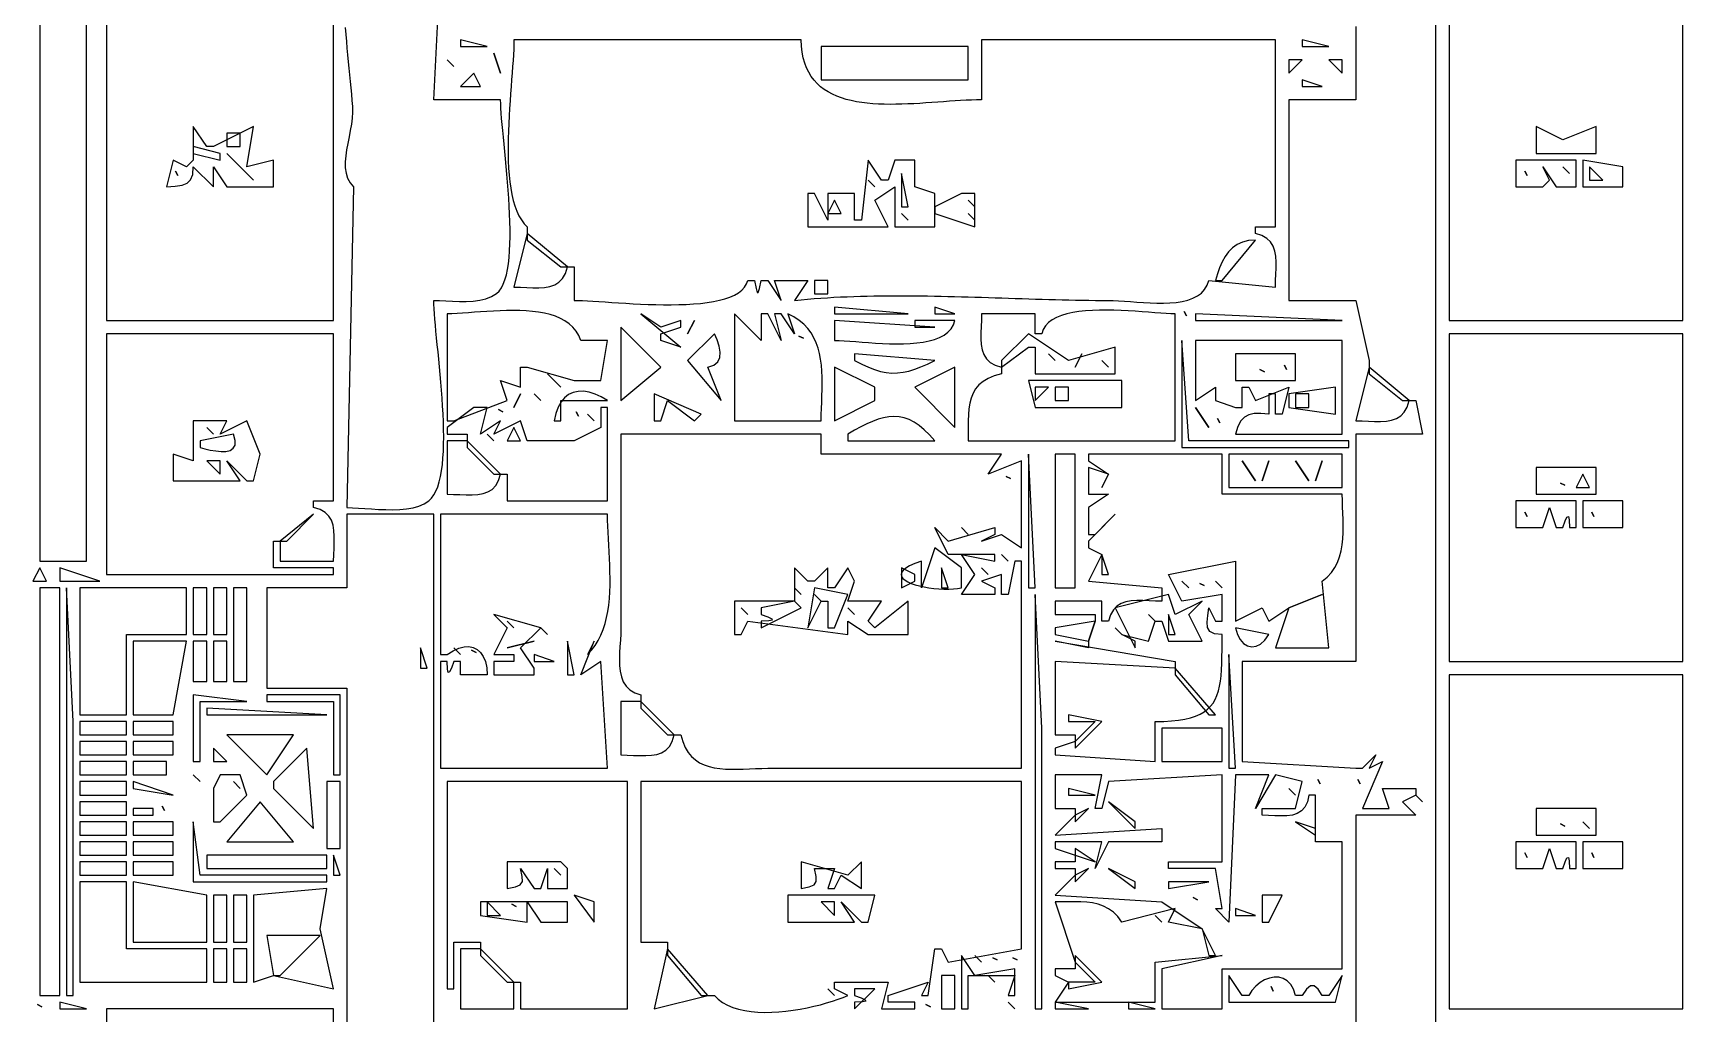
# Model space of a CAD drawing. Extents: x 0 to 792, y 0 to 1224.
# Drawn here: x 292 to 539, y 436.2 to 583 of the extents above; entities that cross this region are included whole.
import ezdxf

# ---------------------------------------------------------------- set-up
doc = ezdxf.new("R2010")
doc.units = 0
doc.layers.add('C30', color=30, linetype='CONTINUOUS')
doc.layers.add('C7', color=7, linetype='CONTINUOUS')

msp = doc.modelspace()

# ---------------------------------------------------------------- linework, layer by layer
at = {"layer": 'C30'}
for points in [[(445, 438), (445, 437), (450, 437), (445, 438)], [(456, 438), (456, 437), (460, 437), (456, 438)]]:
    msp.add_lwpolyline(points, dxfattribs=at)
at = {"layer": 'C7'}
for points in [[(293, 730), (293, 504), (300, 504), (300, 730), (293, 730)], [(502, 275), (502, 665)], [(338.735, 583.8055), (338.821, 582.7735), (338.9104, 581.7474), (339.0023, 580.7281), (339.0962, 579.7165), (339.1912, 578.7134), (339.2867, 577.7197), (339.3819, 576.7361), (339.4762, 575.7635), (339.5688, 574.8028), (339.659, 573.8547), (339.7461, 572.9201), (339.8294, 572), (339.8528, 571.1586), (339.7919, 570.2724), (339.6674, 569.3521), (339.4999, 568.4081), (339.31, 567.4512), (339.1184, 566.4918), (338.9456, 565.5405), (338.8125, 564.6081), (338.7395, 563.7049), (338.7474, 562.8417), (338.8567, 562.029), (339.0881, 561.2774), (339.4623, 560.5975), (340, 560), (339, 512), (339.8119, 511.9811), (340.7098, 511.9328), (341.6763, 511.8676), (342.6938, 511.798), (343.7447, 511.7363), (344.8117, 511.6951), (345.8772, 511.6869), (346.9236, 511.7241), (347.9335, 511.8191), (348.8894, 511.9845), (349.7737, 512.2328), (350.569, 512.5763), (351.2577, 513.0277), (351.6578, 513.4191), (352.0115, 513.9034), (352.321, 514.4747), (352.5884, 515.1273), (352.816, 515.8554), (353.006, 516.6532), (353.1607, 517.515), (353.2822, 518.435), (353.3727, 519.4075), (353.4344, 520.4267), (353.4697, 521.4869), (353.4806, 522.5822), (353.4694, 523.7069), (353.4383, 524.8552), (353.3895, 526.0215), (353.3253, 527.1998), (353.2478, 528.3845), (353.1592, 529.5699), (353.0619, 530.75), (352.9579, 531.9192), (352.8495, 533.0718), (352.739, 534.2018), (352.6284, 535.3037), (352.5201, 536.3716), (352.4163, 537.3997), (352.3191, 538.3824), (352.2308, 539.3138), (352.1536, 540.1881), (352.0897, 540.9997), (352.0413, 541.7427), (352.0107, 542.4113), (352, 543), (352.8587, 542.9803), (353.7974, 542.9345), (354.793, 542.8825), (355.8221, 542.8444), (356.8615, 542.8402), (357.8877, 542.8899), (358.8777, 543.0134), (359.808, 543.2309), (360.6554, 543.5623), (361.3966, 544.0277), (361.7765, 544.3992), (362.1104, 544.8699), (362.4005, 545.4333), (362.6491, 546.0831), (362.8585, 546.8129), (363.031, 547.6163), (363.1688, 548.4871), (363.2743, 549.4187), (363.3496, 550.4048), (363.3971, 551.4391), (363.419, 552.5152), (363.4177, 553.6267), (363.3954, 554.7672), (363.3543, 555.9304), (363.2969, 557.1099), (363.2252, 558.2994), (363.1417, 559.4923), (363.0486, 560.6825), (362.9481, 561.8635), (362.8426, 563.029), (362.7343, 564.1725), (362.6255, 565.2877), (362.5185, 566.3682), (362.4156, 567.4077), (362.319, 568.3998), (362.231, 569.3381), (362.1539, 570.2163), (362.09, 571.0279), (362.0415, 571.7666), (362.0107, 572.4261), (362, 573), (352, 573), (353, 593)], [(303, 588), (303, 540), (337, 540), (337, 587)], [(504, 588), (504, 540), (539, 540), (539, 588), (504, 588)], [(490, 584), (490, 573), (480, 573), (480, 543), (490, 543), (492, 534), (492, 533), (490, 525), (490.9583, 524.98), (491.9097, 524.9379), (492.841, 524.9006), (493.7393, 524.895), (494.5914, 524.948), (495.3841, 525.0863), (496.1045, 525.337), (496.7393, 525.7268), (497.2756, 526.2826), (497.7002, 527.0314), (498, 528), (499, 528), (500, 523), (490, 523), (490, 489), (473, 489), (473, 474), (490, 473), (491, 473), (493, 475), (492, 473), (494, 474), (491, 467), (492, 467), (494, 467), (495, 467), (494, 470), (499, 470), (499, 469), (497, 468), (499, 466), (490, 466), (490, 342)], [(356, 582), (356, 581), (360, 581), (356, 582)], [(364, 582), (363.9904, 581.3181), (363.9635, 580.5701), (363.9216, 579.7611), (363.8672, 578.8964), (363.8026, 577.9812), (363.7304, 577.0208), (363.6529, 576.0203), (363.5725, 574.9851), (363.4918, 573.9203), (363.413, 572.8311), (363.3387, 571.7229), (363.2713, 570.6008), (363.2131, 569.4702), (363.1667, 568.3361), (363.1345, 567.2038), (363.1188, 566.0787), (363.1221, 564.9658), (363.1469, 563.8705), (363.1956, 562.798), (363.2705, 561.7534), (363.3742, 560.7421), (363.509, 559.7693), (363.6773, 558.8402), (363.8817, 557.9601), (364.1245, 557.1341), (364.4082, 556.3675), (364.7351, 555.6656), (365.1078, 555.0335), (365.5286, 554.4766), (366, 554), (366, 553), (364, 545), (364.9583, 544.98), (365.9097, 544.9379), (366.841, 544.9006), (367.7393, 544.895), (368.5914, 544.948), (369.3841, 545.0863), (370.1045, 545.337), (370.7393, 545.7268), (371.2756, 546.2826), (371.7002, 547.0314), (372, 548), (373, 548), (373, 543), (373.5793, 542.9913), (374.2455, 542.9669), (374.9913, 542.9293), (375.8096, 542.881), (376.6932, 542.8245), (377.6349, 542.7622), (378.6275, 542.6966), (379.6639, 542.6302), (380.7369, 542.5656), (381.8392, 542.5051), (382.9638, 542.4513), (384.1034, 542.4066), (385.2508, 542.3736), (386.3989, 542.3547), (387.5405, 542.3524), (388.6684, 542.3692), (389.7754, 542.4076), (390.8544, 542.47), (391.8981, 542.5589), (392.8994, 542.6769), (393.8511, 542.8264), (394.7461, 543.0099), (395.577, 543.2299), (396.3369, 543.4889), (397.0184, 543.7893), (397.6144, 544.1336), (398.1178, 544.5243), (398.5213, 544.964), (398.8177, 545.455), (399, 546), (400, 546), (400.2496, 544.7862), (400.4248, 544.1794), (400.5751, 544.1794), (400.7503, 544.7862), (401, 546), (402, 546), (404, 543), (403, 546), (408, 546), (406, 543), (406.977, 543.0968), (407.9567, 543.1853), (408.939, 543.2658), (409.9237, 543.3385), (410.9108, 543.4037), (411.9001, 543.4616), (412.8916, 543.5126), (413.885, 543.5569), (414.8803, 543.5948), (415.8774, 543.6266), (416.8762, 543.6525), (417.8765, 543.6728), (418.8783, 543.6878), (419.8814, 543.6978), (420.8858, 543.703), (421.8912, 543.7038), (422.8976, 543.7003), (423.905, 543.6929), (424.9131, 543.6818), (425.9218, 543.6673), (426.9312, 543.6497), (427.9409, 543.6293), (428.951, 543.6064), (429.9613, 543.5811), (430.9717, 543.5538), (431.9821, 543.5248), (432.9923, 543.4943), (434.0024, 543.4626), (435.0121, 543.43), (436.0213, 543.3968), (437.03, 543.3632), (438.0379, 543.3295), (439.0451, 543.296), (440.0514, 543.263), (441.0567, 543.2306), (442.0608, 543.1993), (443.0637, 543.1693), (444.0653, 543.1408), (445.0654, 543.1142), (446.0639, 543.0897), (447.0607, 543.0675), (448.0557, 543.048), (449.0488, 543.0314), (450.0399, 543.0181), (451.0289, 543.0082), (452.0156, 543.0021), (453, 543), (453.7193, 542.9842), (454.5153, 542.9421), (455.3757, 542.8819), (456.2885, 542.8116), (457.2414, 542.7391), (458.2224, 542.6725), (459.2192, 542.6198), (460.2198, 542.5892), (461.212, 542.5885), (462.1836, 542.6259), (463.1226, 542.7093), (464.0167, 542.8469), (464.8538, 543.0466), (465.6218, 543.3165), (466.3086, 543.6647), (466.9019, 544.099), (467.3897, 544.6277), (467.7597, 545.2586), (468, 546), (478, 545), (478.0199, 545.9583), (478.062, 546.9097), (478.0993, 547.841), (478.1049, 548.7393), (478.0519, 549.5914), (477.9136, 550.3841), (477.6629, 551.1045), (477.2731, 551.7393), (476.7173, 552.2756), (475.9685, 552.7002), (475, 553), (475, 554), (478, 554), (478, 582), (434, 582), (434, 573), (433.2508, 572.9922), (432.4768, 572.9702), (431.6803, 572.9362), (430.8635, 572.8921), (430.0287, 572.84), (429.1782, 572.782), (428.3141, 572.7202), (427.4387, 572.6565), (426.5544, 572.5931), (425.6633, 572.532), (424.7678, 572.4753), (423.87, 572.4251), (422.9723, 572.3833), (422.0769, 572.3521), (421.186, 572.3335), (420.3019, 572.3296), (419.4269, 572.3425), (418.5633, 572.3741), (417.7132, 572.4267), (416.879, 572.5021), (416.0629, 572.6026), (415.2671, 572.7301), (414.494, 572.8867), (413.7457, 573.0745), (413.0246, 573.2955), (412.3329, 573.5518), (411.6728, 573.8454), (411.0467, 574.1785), (410.4567, 574.5531), (409.9051, 574.9712), (409.3943, 575.4348), (408.9263, 575.9462), (408.5036, 576.5073), (408.1284, 577.1201), (407.8028, 577.7868), (407.5293, 578.5094), (407.3099, 579.2899), (407.1471, 580.1305), (407.043, 581.0331), (407, 582), (364, 582)], [(410, 581), (410, 576), (432, 576), (432, 581), (410, 581)], [(482, 582), (482, 581), (486, 581), (482, 582)], [(354, 579), (355, 578), (354, 579)], [(361, 580), (362, 577), (361, 580)], [(480, 579), (480, 577), (482, 579), (480, 579)], [(486, 579), (488, 577), (488, 579), (486, 579)], [(356, 575), (359, 575), (358, 577), (356, 575)], [(482, 576), (482, 575), (485, 575), (482, 576)], [(316, 569), (316, 564), (315, 563), (313, 564), (312, 560), (313.2887, 560.0986), (314.3074, 560.2427), (315.0719, 560.5185), (315.5981, 561.0125), (315.9022, 561.8108), (316, 563), (319, 560), (319, 563), (321, 560), (328, 560), (328, 563), (328, 564), (324, 563), (325, 569), (319, 566), (318, 566), (316, 569)], [(517, 569), (517, 566), (517, 565), (526, 565), (526, 569), (521, 567), (517, 569)], [(316, 566), (316, 565), (320, 564), (320, 565), (316, 566)], [(321, 568), (321, 566), (323, 566), (323, 568), (321, 568)], [(321, 565), (325, 561), (321, 565)], [(417, 564), (416, 555), (415, 555), (415, 559), (411, 559), (411, 555), (409, 559), (408, 559), (408, 554), (419, 554), (420, 554), (418, 558), (421, 560), (421, 554), (427, 554), (427, 555), (427, 558), (427, 559), (424, 560), (424, 564), (421, 564), (420, 561), (419, 561), (417, 564)], [(514, 564), (514, 560), (518, 560), (519, 561), (518, 563), (520, 560), (523, 560), (523, 564), (514, 564)], [(524, 564), (524, 560), (530, 560), (530, 563), (524, 564)], [(313.333344, 562.333313), (313.666656, 561.666687), (313.333344, 562.333313)], [(417, 561), (418, 560), (417, 561)], [(422, 562), (422, 557), (423, 557), (422, 562)], [(515.333313, 562.333313), (515.666687, 561.666687), (515.333313, 562.333313)], [(521, 563), (522, 562), (521, 563)], [(525, 563), (525, 561), (527, 561), (525, 563)], [(431, 559), (427, 557), (427, 556), (433, 554), (433, 559), (431, 559)], [(412, 558), (411, 556), (413, 556), (412, 558)], [(422, 556), (423, 555), (422, 556)], [(432, 558), (433, 557), (432, 558)], [(432, 556), (433, 555), (432, 556)], [(366, 553), (366, 552), (371, 548), (372, 548), (366, 553)], [(469, 546), (470, 546), (475, 552), (473.9647, 551.9399), (473.055, 551.7212), (472.26, 551.3583), (471.569, 550.8659), (470.971, 550.2582), (470.4554, 549.5499), (470.0113, 548.7555), (469.6279, 547.8893), (469.2944, 546.966), (469, 546)], [(409, 546), (409, 544), (411, 544), (411, 546), (409, 546)], [(354, 541), (354, 525), (355, 525), (363, 528), (362, 531), (365, 530), (365, 533), (366, 533), (373, 531), (377, 531), (378, 537), (374, 537), (373.6919, 537.745), (373.2952, 538.4067), (372.816, 538.9898), (372.2605, 539.4987), (371.6349, 539.9379), (370.9455, 540.3118), (370.1985, 540.625), (369.4001, 540.8819), (368.5566, 541.0872), (367.6742, 541.2451), (366.759, 541.3603), (365.8174, 541.4372), (364.8556, 541.4804), (363.8797, 541.4943), (362.896, 541.4834), (361.9107, 541.4522), (360.9301, 541.4052), (359.9604, 541.3469), (359.0078, 541.2818), (358.0785, 541.2144), (357.1788, 541.1492), (356.3148, 541.0906), (355.4929, 541.0433), (354.7192, 541.0115), (354, 541)], [(383, 541), (389, 536), (386, 537), (386, 538), (389, 539), (389, 540), (386, 539), (383, 541)], [(397, 541), (397, 525), (410, 525), (410.0093, 525.9155), (410.0329, 526.842), (410.0638, 527.7755), (410.0949, 528.7121), (410.1196, 529.6482), (410.1307, 530.5797), (410.1215, 531.5029), (410.0849, 532.4139), (410.0142, 533.3089), (409.9023, 534.1841), (409.7423, 535.0356), (409.5274, 535.8596), (409.2507, 536.6522), (408.9051, 537.4096), (408.4838, 538.128), (407.9799, 538.8035), (407.3865, 539.4322), (406.6967, 540.0105), (405.9034, 540.5343), (405, 541), (406, 538), (404, 541), (403, 541), (404, 537), (402, 541), (401, 541), (401, 537), (397, 541)], [(412, 542), (412, 541), (423, 541), (412, 542)], [(427, 542), (427, 541), (430, 541), (427, 542)], [(434, 541), (433.98, 540.0416), (433.9379, 539.0902), (433.9006, 538.1588), (433.895, 537.2605), (433.948, 536.4084), (434.0863, 535.6157), (434.337, 534.8953), (434.7268, 534.2605), (435.2826, 533.7243), (436.0314, 533.2997), (437, 533), (437, 532), (435.9072, 531.7015), (434.9851, 531.3248), (434.2193, 530.8735), (433.5954, 530.351), (433.099, 529.761), (432.7158, 529.107), (432.4314, 528.3926), (432.2314, 527.6214), (432.1015, 526.7969), (432.0273, 525.9226), (431.9944, 525.0023), (431.9884, 524.0393), (431.9951, 523.0374), (432, 522), (463, 522), (463, 541), (462.355, 541.0119), (461.6231, 541.0446), (460.814, 541.0937), (459.9372, 541.1548), (459.0024, 541.2232), (458.0192, 541.2947), (456.9971, 541.3646), (455.9459, 541.4287), (454.8751, 541.4823), (453.7943, 541.521), (452.7131, 541.5403), (451.6412, 541.5359), (450.5882, 541.5032), (449.5637, 541.4377), (448.5772, 541.335), (447.6385, 541.1907), (446.7571, 541.0002), (445.9426, 540.7591), (445.2047, 540.463), (444.553, 540.1073), (443.997, 539.6876), (443.5465, 539.1995), (443.2109, 538.6384), (443, 538), (442, 538), (442, 541), (434, 541)], [(464.333344, 541.333313), (464.666656, 540.666687), (464.333344, 541.333313)], [(466, 541), (466, 540), (488, 540), (466, 541)], [(380, 539), (380, 528), (386, 533), (380, 539)], [(391, 540), (390, 538), (391, 540)], [(412, 540), (412, 537), (412.6728, 536.9866), (413.43, 536.9503), (414.2612, 536.8967), (415.1556, 536.8312), (416.1026, 536.7595), (417.0918, 536.6872), (418.1125, 536.6199), (419.154, 536.5631), (420.2059, 536.5224), (421.2575, 536.5034), (422.2983, 536.5117), (423.3176, 536.5529), (424.3048, 536.6325), (425.2494, 536.7561), (426.1407, 536.9293), (426.9682, 537.1578), (427.7214, 537.447), (428.3895, 537.8025), (428.962, 538.23), (429.4283, 538.735), (429.7778, 539.3232), (430, 540), (424, 540), (424, 539), (427, 539), (412, 540)], [(303, 538), (303, 502), (337, 502), (337, 503), (328, 503), (328, 507), (329, 507), (329, 504), (337, 504), (337.0199, 504.9583), (337.062, 505.9097), (337.0993, 506.841), (337.1049, 507.7393), (337.0519, 508.5914), (336.9136, 509.3841), (336.6629, 510.1045), (336.2731, 510.7393), (335.7173, 511.2756), (334.9685, 511.7002), (334, 512), (334, 513), (337, 513), (337, 538), (303, 538)], [(394, 538), (390, 534), (395, 528), (393, 533), (393.933, 533.3017), (394.5215, 533.8083), (394.8142, 534.4794), (394.8597, 535.2745), (394.7067, 536.1532), (394.4039, 537.0752), (394, 538)], [(406.666656, 537.666687), (407.333344, 537.333313), (406.666656, 537.666687)], [(441, 538), (437, 534), (437, 533), (441, 536), (442, 536), (442, 533), (442, 532), (454, 532), (454, 536), (447, 534), (441, 538)], [(464, 537), (464, 521), (489, 521), (489, 522), (465, 522), (464, 537)], [(466, 537), (466, 528), (469, 530), (469, 528), (472, 527), (473, 527), (473, 530), (474, 530), (475, 528), (480, 530), (479, 526), (478, 526), (478, 529), (477, 529), (477, 526), (475.7979, 526.0819), (474.8112, 526.059), (474.0082, 525.8921), (473.3572, 525.542), (472.8266, 524.9694), (472.3847, 524.1351), (472, 523), (488, 523), (488, 537), (466, 537)], [(504, 538), (504, 489), (539, 489), (539, 538), (504, 538)], [(415, 535), (415, 534), (416.064, 533.4513), (417.0561, 532.9995), (417.9894, 532.6431), (418.8773, 532.3806), (419.7328, 532.2105), (420.5693, 532.1313), (421.3999, 532.1417), (422.2378, 532.24), (423.0963, 532.4248), (423.9885, 532.6947), (424.9277, 533.0482), (425.9271, 533.4838), (427, 534), (415, 535)], [(444, 535), (445, 534), (444, 535)], [(449, 535), (448, 533), (449, 535)], [(452, 534), (453, 533), (452, 534)], [(472, 535), (472, 532), (472, 531), (481, 531), (481, 535), (472, 535)], [(369, 532), (371, 530), (369, 532)], [(412, 533), (412, 525), (418, 528), (418, 530), (412, 533)], [(424, 530), (430, 524), (430, 533), (424, 530)], [(475.666656, 532.666687), (476.333344, 532.333313), (475.666656, 532.666687)], [(479.333344, 533.333313), (479.666656, 532.666687), (479.333344, 533.333313)], [(492, 533), (492, 532), (497, 528), (498, 528), (492, 533)], [(365, 529), (364, 527), (365, 529)], [(367, 529), (368, 528), (367, 529)], [(370, 525), (371, 525), (371, 528), (378, 528), (377.0519, 528.5699), (376.1309, 528.9955), (375.2443, 529.2753), (374.3992, 529.408), (373.6029, 529.392), (372.8625, 529.226), (372.1854, 528.9085), (371.5786, 528.4382), (371.0495, 527.8136), (370.6052, 527.0333), (370.253, 526.0959), (370, 525)], [(385, 529), (385, 525), (386, 525), (387, 528), (391, 525), (392, 526), (385, 529)], [(441, 531), (442, 527), (455, 527), (455, 531), (441, 531)], [(442, 530), (442, 528), (444, 530), (442, 530)], [(445, 530), (445, 528), (447, 528), (447, 530), (445, 530)], [(480, 529), (480, 527), (487, 526), (487, 530), (480, 529)], [(481, 529), (481, 527), (483, 527), (483, 529), (481, 529)], [(358, 527), (354, 524), (354, 523), (357, 523), (357, 522), (354, 522), (354, 514), (354.9583, 513.98), (355.9097, 513.9379), (356.841, 513.9006), (357.7393, 513.895), (358.5914, 513.9479), (359.3841, 514.0863), (360.1045, 514.3369), (360.7393, 514.7268), (361.2756, 515.2826), (361.7002, 516.0314), (362, 517), (363, 517), (363, 513), (378, 513), (378, 527), (377, 527), (377, 524), (373, 522), (366, 522), (365, 525), (361, 523), (362, 525), (359, 523), (360, 527), (358, 527)], [(361.666656, 526.666687), (362.333344, 526.333313), (361.666656, 526.666687)], [(373.333344, 526.333313), (373.666656, 525.666687), (373.333344, 526.333313)], [(466, 527), (468, 524), (466, 527)], [(316, 525), (316, 519), (313, 520), (313, 516), (323, 516), (321, 519), (324, 516), (325, 516), (326, 520), (324, 525), (320, 523), (321, 525), (316, 525)], [(318, 524), (319, 523), (318, 524)], [(364, 524), (363, 522), (365, 522), (364, 524)], [(375, 526), (376, 525), (375, 526)], [(414, 523), (414, 522), (427, 522), (426.1964, 522.8986), (425.4131, 523.6581), (424.6454, 524.2845), (423.8888, 524.7837), (423.1386, 525.1615), (422.3903, 525.4239), (421.6393, 525.5768), (420.8809, 525.6261), (420.1107, 525.5777), (419.3239, 525.4375), (418.5161, 525.2115), (417.6825, 524.9055), (416.8188, 524.5254), (415.9201, 524.0772), (414.9821, 523.5667), (414, 523)], [(469.333344, 525.333313), (469.666656, 524.666687), (469.333344, 525.333313)], [(322, 523), (317, 522), (317, 521), (317.7269, 520.8004), (318.5245, 520.6141), (319.3474, 520.4693), (320.15, 520.3945), (320.887, 520.4178), (321.5131, 520.5678), (321.9829, 520.8726), (322.2508, 521.3607), (322.2717, 522.0604), (322, 523)], [(357, 522), (357, 521), (361, 517), (362, 517), (357, 522)], [(360, 523), (361, 522), (360, 523)], [(380, 523), (380, 494), (379.9781, 493.1058), (379.9258, 492.1738), (379.8628, 491.2201), (379.809, 490.2605), (379.784, 489.3112), (379.8077, 488.3879), (379.8999, 487.5068), (380.0804, 486.6838), (380.369, 485.9349), (380.7855, 485.2761), (381.3496, 484.7234), (382.0811, 484.2926), (383, 484), (383, 483), (380, 483), (380, 475), (380.9583, 474.98), (381.9097, 474.9379), (382.841, 474.9006), (383.7393, 474.895), (384.5914, 474.948), (385.3841, 475.0863), (386.1045, 475.337), (386.7393, 475.7268), (387.2756, 476.2826), (387.7002, 477.0314), (388, 478), (389, 478), (389.2781, 476.9932), (389.6382, 476.1238), (390.0747, 475.3822), (390.5818, 474.7587), (391.1542, 474.2435), (391.7863, 473.827), (392.4724, 473.4995), (393.2071, 473.2514), (393.9848, 473.0728), (394.7998, 472.9542), (395.6467, 472.8858), (396.5199, 472.8579), (397.4139, 472.861), (398.323, 472.8852), (399.2417, 472.9208), (400.1645, 472.9583), (401.0857, 472.9879), (402, 473), (440, 473), (440, 504), (439, 504), (438, 499), (437, 499), (437, 502), (434, 501), (436, 500), (436, 499), (431, 499), (433, 502), (431, 505), (436, 504), (436, 505), (429, 505), (427, 509), (429, 507), (436, 509), (436, 508), (434, 507), (437, 508), (440, 506), (440, 519), (435, 517), (437, 520), (410, 520), (410, 523), (380, 523)], [(318, 519), (320, 517), (320, 519), (318, 519)], [(441, 520), (441, 500), (442, 500), (441, 520)], [(445, 520), (445, 500), (448, 500), (448, 520), (445, 520)], [(450, 520), (450, 519), (453, 517), (450, 518), (450, 514), (453, 514), (450, 512), (450, 508), (451, 508), (454, 511), (450, 507), (450, 506), (452, 505), (450, 501), (461, 500), (461, 498), (460.0416, 498.0199), (459.0902, 498.062), (458.1588, 498.0993), (457.2605, 498.1049), (456.4084, 498.0519), (455.6157, 497.9136), (454.8953, 497.6629), (454.2605, 497.2731), (453.7243, 496.7173), (453.2997, 495.9685), (453, 495), (452, 495), (452, 498), (445, 498), (445, 496), (451, 496), (451, 495), (445, 494), (445, 493), (450, 492), (450, 491), (445, 492), (463, 489), (463, 488), (445, 489), (445, 479), (445, 478), (448, 478), (448, 477), (445, 476), (445, 475), (460, 474), (460, 480), (461.2692, 480.0223), (462.4262, 480.0878), (463.4762, 480.1974), (464.4245, 480.352), (465.2761, 480.5524), (466.0363, 480.7995), (466.7103, 481.0942), (467.3032, 481.4374), (467.8203, 481.8299), (468.2667, 482.2727), (468.6476, 482.7666), (468.9683, 483.3125), (469.2338, 483.9112), (469.4494, 484.5637), (469.6203, 485.2708), (469.7517, 486.0335), (469.8487, 486.8525), (469.9165, 487.7288), (469.9604, 488.6632), (469.9855, 489.6566), (469.997, 490.71), (470.0001, 491.8241), (470, 493), (468.8635, 493.1251), (468.1741, 493.4893), (467.8372, 494.0757), (467.7588, 494.8675), (467.8444, 495.8479), (468, 497), (469, 495), (470, 495), (470, 499), (464, 498), (462, 502), (472, 504), (472, 495), (476, 497), (477, 495), (480, 497), (478, 491), (486, 491), (485, 501), (485.7481, 501.6106), (486.3699, 502.2865), (486.8766, 503.0211), (487.2792, 503.8078), (487.5887, 504.6398), (487.8162, 505.5107), (487.9728, 506.4137), (488.0695, 507.3422), (488.1174, 508.2897), (488.1276, 509.2494), (488.1112, 510.2148), (488.0791, 511.1791), (488.0425, 512.1359), (488.0124, 513.0783), (488, 514), (470, 514), (470, 520), (450, 520)], [(471, 520), (471, 515), (488, 515), (488, 520), (471, 520)], [(473, 519), (475, 516), (473, 519)], [(477, 519), (476, 516), (477, 519)], [(481, 519), (483, 516), (481, 519)], [(485, 519), (484, 516), (485, 519)], [(437.666656, 516.666687), (438.333344, 516.333313), (437.666656, 516.666687)], [(453, 517), (452, 515), (453, 517)], [(517, 518), (517, 515), (517, 514), (526, 514), (526, 518), (517, 518)], [(524, 517), (523, 515), (525, 515), (524, 517)], [(520.666687, 515.666687), (521.333313, 515.333313), (520.666687, 515.666687)], [(514, 513), (514, 509), (518, 509), (519, 512), (520, 509), (521, 509), (521.3549, 509.9978), (521.6342, 510.5822), (521.8361, 510.6677), (521.9587, 510.1688), (522, 509), (523, 509), (523, 513), (514, 513)], [(515.333313, 511.333344), (515.666687, 510.666656), (515.333313, 511.333344)], [(524, 513), (524, 509), (530, 509), (530, 510), (530, 513), (524, 513)], [(525.333313, 511.333344), (525.666687, 510.666656), (525.333313, 511.333344)], [(339, 511), (339, 500), (327, 500), (327, 485), (339, 485), (339, 392)], [(329, 507), (330, 507), (334, 511), (329, 507)], [(352, 407), (352, 511), (339, 511)], [(353, 511), (353, 490), (354, 490), (354.8891, 490.5657), (355.7331, 490.9521), (356.5241, 491.163), (357.2543, 491.2023), (357.9156, 491.0739), (358.5004, 490.7817), (359.0007, 490.3296), (359.4087, 489.7214), (359.7165, 488.9612), (359.9162, 488.0527), (360, 487), (356, 487), (356, 489), (355, 489), (354.645, 488.0021), (354.3657, 487.4176), (354.1638, 487.3321), (354.0412, 487.831), (354, 489), (353, 489), (353, 473), (378, 473), (377, 489), (374, 487), (376, 492), (375, 490), (375.6102, 490.6615), (376.146, 491.3727), (376.6118, 492.1297), (377.012, 492.9286), (377.3509, 493.7657), (377.6331, 494.6371), (377.8627, 495.539), (378.0444, 496.4675), (378.1825, 497.419), (378.2813, 498.3894), (378.3453, 499.3751), (378.3789, 500.3722), (378.3865, 501.3769), (378.3725, 502.3853), (378.3412, 503.3937), (378.2972, 504.3982), (378.2447, 505.395), (378.1883, 506.3802), (378.1322, 507.3501), (378.081, 508.3009), (378.0389, 509.2287), (378.0104, 510.1296), (378, 511), (353, 511)], [(431, 509), (432, 508), (431, 509)], [(427, 506), (425, 500), (425, 504), (424.0112, 503.638), (423.2333, 503.2835), (422.6528, 502.9379), (422.256, 502.6026), (422.0292, 502.2792), (421.9589, 501.9691), (422.0315, 501.6737), (422.2333, 501.3944), (422.5507, 501.1329), (422.9701, 500.8904), (423.4778, 500.6684), (424.0603, 500.4685), (424.7039, 500.2921), (425.3951, 500.1405), (426.1201, 500.0154), (426.8654, 499.918), (427.6173, 499.85), (428.3622, 499.8127), (429.0866, 499.8076), (429.7768, 499.8361), (430.4191, 499.8997), (431, 500), (431, 503), (427, 506)], [(437, 505), (438, 504), (437, 505)], [(452, 505), (452, 502), (453, 502), (452, 505)], [(293, 503), (292, 501), (294, 501), (293, 503)], [(296, 503), (296, 501), (302, 501), (296, 503)], [(406, 503), (406, 498), (397, 498), (397, 493), (398, 493), (399, 495), (414, 493), (414, 495), (417, 493), (423, 493), (423, 494), (423, 497), (423, 498), (418, 494), (417, 495), (419, 498), (414, 498), (415, 501), (414, 503), (412, 500), (411, 500), (411, 503), (409, 501), (408, 501), (406, 503)], [(422, 503), (422, 500), (424, 501), (424, 502), (422, 503)], [(428, 503), (428, 500), (429, 500), (428, 503)], [(434, 503), (435, 502), (434, 503)], [(293, 500), (293, 439), (296, 439), (296, 500), (293, 500)], [(297, 500), (297, 439), (298, 439), (298, 480), (297, 500)], [(299, 500), (299, 481), (306, 481), (306, 493), (315, 493), (315, 500), (299, 500)], [(316, 500), (316, 493), (318, 493), (318, 500), (316, 500)], [(319, 500), (319, 493), (321, 493), (321, 500), (319, 500)], [(322, 500), (322, 486), (324, 486), (324, 500), (322, 500)], [(406, 500), (407, 499), (406, 500)], [(409, 500), (408, 494), (410, 498), (411, 498), (411, 494), (412, 494), (414, 499), (409, 500)], [(409, 499), (410, 498), (409, 499)], [(442, 499), (442, 437), (443, 437), (443, 479), (442, 499)], [(462, 499), (454, 497), (457, 491), (457, 492), (455, 493), (459, 492), (460, 495), (461, 495), (462, 492), (467, 492), (465, 496), (467, 498), (463, 496), (462, 499)], [(464, 501), (465, 500), (464, 501)], [(466.666656, 500.666656), (467.333344, 500.333344), (466.666656, 500.666656)], [(469, 501), (470, 500), (469, 501)], [(480, 497), (485, 499), (480, 497)], [(398, 497), (399, 496), (398, 497)], [(406, 498), (401, 497), (401, 496), (401.9978, 495.645), (402.5822, 495.3657), (402.6677, 495.1638), (402.1688, 495.0412), (401, 495), (401, 494), (407, 497), (406, 498)], [(414, 497), (415, 496), (414, 497)], [(361, 496), (363, 494), (361, 490), (364, 490), (364, 489), (361, 489), (361, 488), (361, 487), (367, 487), (367, 488), (365, 491), (368, 494), (361, 496)], [(363, 495), (364, 494), (363, 495)], [(451, 495), (450, 492), (451, 495)], [(459, 496), (460, 495), (459, 496)], [(462, 496), (462, 493), (463, 493), (462, 496)], [(307, 492), (307, 481), (313, 481), (315, 492), (307, 492)], [(316, 492), (316, 486), (318, 486), (318, 492), (316, 492)], [(319, 492), (319, 486), (321, 486), (321, 492), (319, 492)], [(363, 491), (367, 492), (363, 491)], [(368, 494), (369, 493), (368, 494)], [(372, 492), (372, 487), (373, 487), (372, 492)], [(454, 494), (455, 493), (454, 494)], [(472, 494), (472.2946, 493.0368), (472.7106, 492.2625), (473.2241, 491.6873), (473.8108, 491.3217), (474.4466, 491.176), (475.1076, 491.2606), (475.7695, 491.5859), (476.4083, 492.1622), (477, 493), (472, 494)], [(350, 491), (350, 488), (351, 488), (350, 491)], [(355, 491), (356, 490), (355, 491)], [(357.666656, 490.666656), (358.333344, 490.333344), (357.666656, 490.666656)], [(367, 490), (367, 489), (370, 489), (367, 490)], [(471, 490), (471, 473), (472, 473), (471, 490)], [(463, 488), (463, 487), (468, 481), (469, 481), (463, 488)], [(504, 487), (504, 437), (539, 437), (539, 487), (504, 487)], [(316, 484), (316, 474), (317, 474), (317, 483), (324, 483), (316, 484)], [(318, 482), (318, 481), (336, 481), (318, 482)], [(327, 484), (327, 483), (337, 483), (337, 472), (338, 472), (338, 484), (327, 484)], [(383, 483), (383, 482), (387, 478), (388, 478), (383, 483)], [(299, 480), (299, 478), (306, 478), (306, 480), (299, 480)], [(307, 480), (307, 478), (313, 478), (313, 480), (307, 480)], [(447, 481), (447, 480), (451, 480), (448, 477), (448, 476), (452, 480), (447, 481)], [(299, 477), (299, 475), (306, 475), (306, 477), (299, 477)], [(307, 477), (307, 475), (313, 475), (313, 477), (307, 477)], [(321, 478), (327, 472), (331, 478), (321, 478)], [(461, 479), (461, 474), (470, 474), (470, 479), (461, 479)], [(319, 476), (319, 474), (321, 474), (319, 476)], [(333, 476), (328, 471), (328, 470), (334, 464), (333, 476)], [(299, 474), (299, 472), (306, 472), (306, 474), (299, 474)], [(307, 474), (307, 472), (312, 472), (312, 474), (307, 474)], [(316, 472), (317, 471), (316, 472)], [(320, 472), (319, 470), (319, 465), (320, 465), (324, 469), (323, 472), (320, 472)], [(445, 472), (445, 468), (445, 467), (448, 467), (448, 466), (445, 463), (461, 464), (461, 462), (453, 462), (451, 458), (452, 462), (445, 462), (445, 461), (448, 460), (448, 459), (445, 459), (445, 458), (448, 458), (448, 457), (445, 454), (461, 453), (467, 449), (462, 450), (463, 452), (455, 450), (454.3894, 450.8147), (453.7263, 451.4711), (453.0142, 451.986), (452.2568, 452.376), (451.4577, 452.6577), (450.6205, 452.8479), (449.7488, 452.9632), (448.8463, 453.0203), (447.9165, 453.0358), (446.9631, 453.0265), (445.9897, 453.009), (445, 453), (448, 444), (448, 443), (445, 443), (445, 442), (447, 441), (445, 438), (460, 438), (460, 444), (470, 445), (461, 443), (461, 437), (470, 437), (470, 443), (488, 443), (488, 462), (484, 462), (484, 463), (484, 469), (483, 469), (482.7754, 467.973), (482.3987, 467.1918), (481.8872, 466.6247), (481.2584, 466.2403), (480.5298, 466.0068), (479.7188, 465.8928), (478.8429, 465.8667), (477.9194, 465.8969), (476.966, 465.9518), (476, 466), (476, 467), (481, 467), (482, 471), (478, 472), (475, 467), (477, 472), (472, 472), (471, 450), (469, 452), (470, 452), (469, 458), (462, 458), (462, 459), (470, 459), (470, 472), (453, 471), (452, 467), (451, 467), (452, 472), (445, 472)], [(299, 471), (299, 469), (306, 469), (306, 471), (299, 471)], [(307, 471), (307, 470), (313, 469), (307, 471)], [(322, 471), (323, 470), (322, 471)], [(336, 471), (336, 461), (338, 461), (338, 471), (336, 471)], [(354, 471), (354, 440), (355, 440), (355, 447), (359, 447), (359, 446), (356, 446), (356, 437), (364, 437), (364, 441), (365, 441), (365, 437), (381, 437), (381, 471), (354, 471)], [(383, 471), (383, 447), (387, 447), (387, 446), (385, 437), (393, 439), (394, 439), (394.5737, 438.436), (395.2314, 437.9527), (395.9652, 437.5459), (396.7673, 437.2118), (397.63, 436.9462), (398.5453, 436.7451), (399.5056, 436.6044), (400.5031, 436.5201), (401.5298, 436.4882), (402.5782, 436.5046), (403.6402, 436.5653), (404.7082, 436.6663), (405.7744, 436.8034), (406.8309, 436.9727), (407.8699, 437.1701), (408.8837, 437.3916), (409.8645, 437.6332), (410.8045, 437.8907), (411.6958, 438.1602), (412.5307, 438.4376), (413.3013, 438.7189), (414, 439), (412, 440), (412, 441), (420, 441), (419, 437), (424, 437), (424, 438), (420, 438), (420, 439), (426, 441), (425, 439), (426, 439), (427, 446), (428, 446), (429, 444), (440, 446), (440, 471), (383, 471)], [(447, 470), (447, 469), (451, 469), (447, 470)], [(480, 470), (481, 469), (480, 470)], [(484.333344, 471.333344), (484.666656, 470.666656), (484.333344, 471.333344)], [(490.333344, 471.333344), (490.666656, 470.666656), (490.333344, 471.333344)], [(299, 468), (299, 466), (306, 466), (306, 468), (299, 468)], [(307, 467), (307, 466), (310, 466), (310, 467), (307, 467)], [(311.333344, 467.333344), (311.666656, 466.666656), (311.333344, 467.333344)], [(326, 468), (321, 462), (331, 462), (326, 468)], [(450, 467), (448, 466), (448, 465), (450, 467)], [(453, 468), (457, 464), (457, 465), (453, 468)], [(499, 469), (500, 468), (499, 469)], [(517, 467), (517, 464), (517, 463), (526, 463), (526, 467), (517, 467)], [(299, 465), (299, 463), (306, 463), (306, 465), (299, 465)], [(307, 465), (307, 463), (313, 463), (313, 465), (307, 465)], [(316, 465), (316, 456), (336, 456), (336, 457), (317, 457), (316, 465)], [(481, 465), (484, 463), (484, 464), (481, 465)], [(520.666687, 464.666656), (521.333313, 464.333344), (520.666687, 464.666656)], [(524, 465), (525, 464), (524, 465)], [(299, 462), (299, 460), (306, 460), (306, 462), (299, 462)], [(307, 462), (307, 460), (313, 460), (313, 462), (307, 462)], [(514, 462), (514, 458), (518, 458), (519, 461), (520, 458), (521, 458), (521.3549, 458.9978), (521.6342, 459.5822), (521.8361, 459.6677), (521.9587, 459.1688), (522, 458), (523, 458), (523, 462), (514, 462)], [(524, 462), (524, 458), (530, 458), (530, 459), (530, 462), (524, 462)], [(318, 460), (318, 458), (336, 458), (336, 460), (318, 460)], [(337, 460), (337, 457), (338, 457), (337, 460)], [(448, 461), (448, 460), (451, 459), (448, 461)], [(515.333313, 460.333344), (515.666687, 459.666656), (515.333313, 460.333344)], [(525.333313, 460.333344), (525.666687, 459.666656), (525.333313, 460.333344)], [(299, 459), (299, 457), (306, 457), (306, 459), (299, 459)], [(307, 459), (307, 457), (313, 457), (313, 459), (307, 459)], [(363, 459), (363, 456), (363, 455), (364.2135, 455.2789), (364.9386, 455.5874), (365.257, 456.0565), (365.2502, 456.817), (365, 458), (367, 455), (368, 455), (369, 458), (369, 455), (372, 455), (372, 456), (372, 458), (371, 459), (363, 459)], [(370, 458), (371, 457), (370, 458)], [(407, 459), (407, 456), (407, 455), (408.2135, 455.2789), (408.9386, 455.5874), (409.257, 456.0565), (409.2502, 456.817), (409, 458), (412, 458), (411, 455), (412, 455), (413, 457), (416, 455), (416, 459), (414, 457), (407, 459)], [(450, 458), (448, 457), (448, 456), (450, 458)], [(453, 458), (457, 455), (457, 456), (453, 458)], [(299, 456), (299, 441), (318, 441), (318, 446), (306, 446), (306, 456), (299, 456)], [(307, 456), (307, 447), (318, 447), (318, 454), (307, 456)], [(325, 454), (325, 441), (328, 442), (337, 440), (335, 449), (336, 455), (325, 454)], [(462, 456), (462, 455), (468, 456), (462, 456)], [(319, 454), (319, 447), (321, 447), (321, 454), (319, 454)], [(322, 454), (322, 447), (324, 447), (324, 454), (322, 454)], [(359, 453), (359, 451), (366, 450), (366, 453), (368, 450), (372, 450), (372, 451), (372, 453), (359, 453)], [(360, 453), (360, 451), (362, 451), (360, 453)], [(363.666656, 452.666656), (364.333344, 452.333344), (363.666656, 452.666656)], [(373, 454), (376, 450), (376, 453), (373, 454)], [(405, 454), (405, 450), (415, 450), (413, 453), (416, 450), (417, 450), (418, 454), (405, 454)], [(410, 453), (412, 451), (412, 453), (410, 453)], [(465.666656, 453.666656), (466.333344, 453.333344), (465.666656, 453.666656)], [(476, 454), (476, 450), (477, 450), (479, 454), (476, 454)], [(460, 451), (461, 450), (460, 451)], [(472, 452), (472, 451), (475, 451), (472, 452)], [(327, 448), (328, 442), (329, 442), (335, 448), (327, 448)], [(467, 449), (468, 445), (469, 445), (467, 449)], [(319, 446), (319, 441), (321, 441), (321, 446), (319, 446)], [(322, 446), (322, 441), (324, 441), (324, 446), (322, 446)], [(359, 446), (359, 445), (363, 441), (364, 441), (359, 446)], [(387, 446), (387, 445), (392, 439), (393, 439), (387, 446)], [(431, 445), (431, 437), (432, 437), (432, 442), (439, 442), (438, 439), (439, 439), (439, 443), (433, 442), (431, 445)], [(433, 445), (434, 444), (433, 445)], [(435.666656, 444.666656), (436.333344, 444.333344), (435.666656, 444.666656)], [(438.666656, 444.666656), (439.333344, 444.333344), (438.666656, 444.666656)], [(448, 445), (448, 444), (451, 441), (447, 441), (447, 440), (452, 441), (448, 445)], [(411, 440), (412, 439), (411, 440)], [(415, 440), (415, 439), (415.9978, 438.645), (416.5822, 438.3657), (416.6678, 438.1638), (416.1688, 438.0412), (415, 438), (415, 437), (418, 440), (415, 440)], [(428, 442), (428, 437), (430, 437), (430, 442), (428, 442)], [(435, 442), (436, 441), (435, 442)], [(471, 442), (471, 438), (487, 438), (488, 442), (486, 439), (485, 439), (484.3635, 439.9628), (483.7817, 440.4442), (483.2182, 440.4442), (482.6364, 439.9628), (482, 439), (481, 439), (480.7071, 439.9358), (480.2895, 440.6675), (479.7686, 441.2051), (479.166, 441.5589), (478.5035, 441.7391), (477.8025, 441.756), (477.0847, 441.6198), (476.3717, 441.3407), (475.6851, 440.929), (475.0465, 440.3948), (474.4776, 439.7483), (474, 439), (473, 439), (471, 442)], [(477.333344, 440.333344), (477.666656, 439.666656), (477.333344, 440.333344)], [(292.666656, 437.666656), (293.333344, 437.333344), (292.666656, 437.666656)], [(296, 438), (296, 437), (300, 437), (296, 438)], [(425.666656, 437.666656), (426.333344, 437.333344), (425.666656, 437.666656)], [(438, 438), (439, 437), (438, 438)], [(303, 437), (303, 389)], [(337, 409), (337, 437), (303, 437)]]:
    msp.add_lwpolyline(points, dxfattribs=at)

doc.saveas('drawing.dxf')
